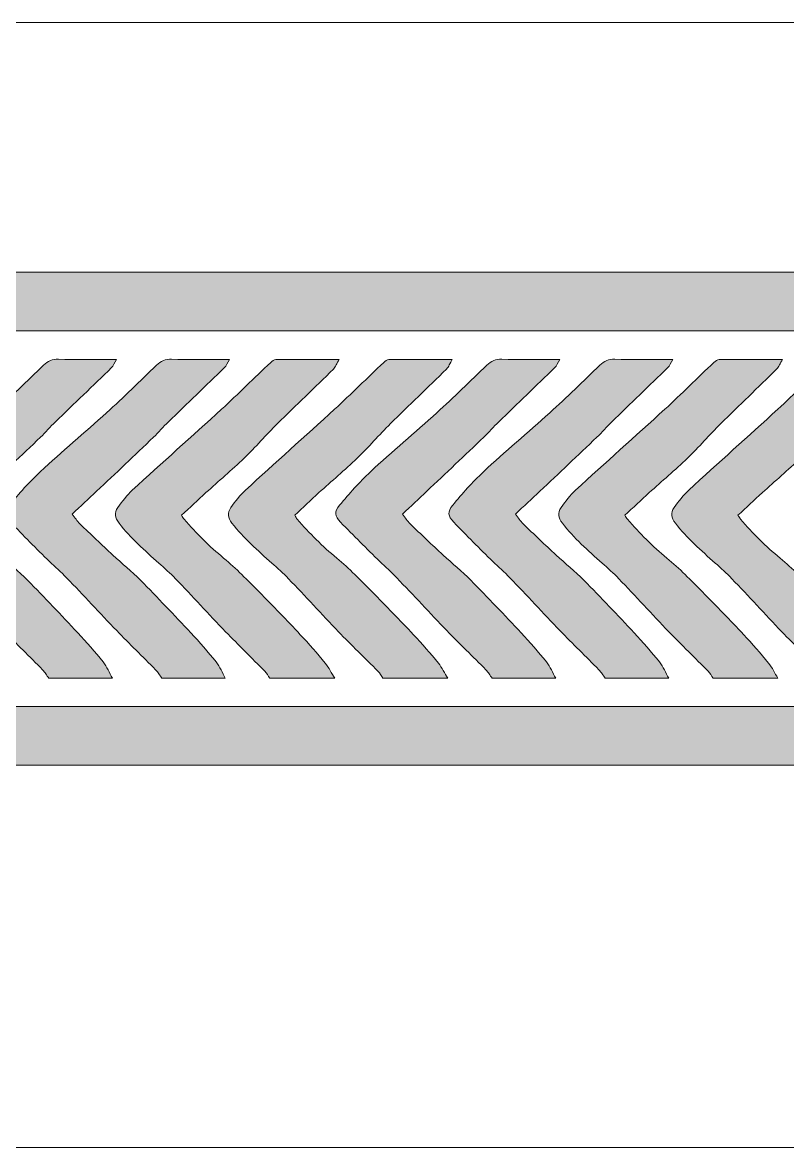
# Model space of a CAD drawing. Header units: millimetres. Extents: x 81 to 254, y 76 to 204.
# Drawn here: x 102.35 to 106.93, y 191.12 to 197.87 of the extents above; entities that cross this region are included whole.
import ezdxf

# ---------------------------------------------------------------- set-up
doc = ezdxf.new("R2010")
doc.units = ezdxf.units.MM
doc.header["$MEASUREMENT"] = 0
doc.layers.get('0').update_dxf_attribs({"lineweight": 0})

# ---------------------------------------------------------------- blocks, each defined once
blk = doc.blocks.new('Block_8')
at = {"true_color": 0xbbbdbf, "transparency": 33554687}
h = blk.add_hatch(color=9, dxfattribs=at)
edge = h.paths.add_edge_path()
edge.add_spline(control_points=[(102.5027, 193.9356), (102.491, 193.9528), (102.4793, 193.9714), (102.4648, 193.9866), (102.3883, 194.0651), (102.3084, 194.1416), (102.2319, 194.2208), (102.1306, 194.3255), (102.0321, 194.433), (101.9308, 194.5378), (101.8991, 194.5715), (101.8619, 194.6018), (101.8295, 194.6349), (101.7509, 194.7128), (101.671, 194.7913), (101.5939, 194.8713), (101.5594, 194.9078), (101.556, 194.9347), (101.5876, 194.9725), (101.6469, 195.0428), (101.7062, 195.1117), (101.773, 195.1737), (101.9025, 195.2943), (102.0397, 195.408), (102.1706, 195.5272), (102.2725, 195.6195), (102.3724, 195.716), (102.4717, 195.8118), (102.4978, 195.8379), (102.5234, 195.849), (102.5612, 195.8483), (102.6611, 195.8455), (102.7611, 195.8476), (102.8623, 195.8476), (102.8748, 195.8476), (102.8865, 195.8476), (102.9092, 195.8476), (102.8954, 195.8262), (102.8906, 195.809), (102.8789, 195.798), (102.7673, 195.6891), (102.6543, 195.5816), (102.5426, 195.4728), (102.5116, 195.4431), (102.4834, 195.4101), (102.4531, 195.3805), (102.3394, 195.2723), (102.2257, 195.1641), (102.1106, 195.0566), (102.0638, 195.0111), (102.0155, 194.9663), (101.9652, 194.9195), (101.9818, 194.8981), (101.9942, 194.8775), (102.0114, 194.8616), (102.0762, 194.7982), (102.1423, 194.7355), (102.2085, 194.6742), (102.2636, 194.6232), (102.3228, 194.577), (102.3752, 194.5233), (102.4779, 194.42), (102.5764, 194.3138), (102.6763, 194.2077), (102.7287, 194.1512), (102.7804, 194.0933), (102.8286, 194.0334), (102.8513, 194.0045), (102.8658, 193.9686), (102.8844, 193.9356), (102.7576, 193.9356), (102.6295, 193.9356), (102.5027, 193.9356)], knot_values=[0, 0, 0, 0, 1, 1, 1, 2, 2, 2, 3, 3, 3, 4, 4, 4, 5, 5, 5, 6, 6, 6, 7, 7, 7, 8, 8, 8, 9, 9, 9, 10, 10, 10, 11, 11, 11, 12, 12, 12, 13, 13, 13, 14, 14, 14, 15, 15, 15, 16, 16, 16, 17, 17, 17, 18, 18, 18, 19, 19, 19, 20, 20, 20, 21, 21, 21, 22, 22, 22, 23, 23, 23, 24, 24, 24, 24], degree=3, periodic=0)
h = blk.add_hatch(color=9, dxfattribs=at)
edge = h.paths.add_edge_path()
edge.add_spline(control_points=[(103.1814, 193.9356), (103.1683, 193.9528), (103.1579, 193.9714), (103.1435, 193.9866), (103.0656, 194.0651), (102.9864, 194.1416), (102.9099, 194.2208), (102.8093, 194.3255), (102.7101, 194.433), (102.6095, 194.5378), (102.5764, 194.5715), (102.5406, 194.6018), (102.5068, 194.6349), (102.4282, 194.7128), (102.3497, 194.7913), (102.2725, 194.8713), (102.2381, 194.9078), (102.234, 194.9347), (102.2664, 194.9725), (102.3249, 195.0428), (102.3849, 195.1117), (102.4517, 195.1737), (102.5812, 195.2943), (102.7177, 195.408), (102.8492, 195.5272), (102.9512, 195.6195), (103.0504, 195.716), (103.1483, 195.8118), (103.1751, 195.8379), (103.202, 195.849), (103.2392, 195.8483), (103.3392, 195.8455), (103.4397, 195.8476), (103.5396, 195.8476), (103.5527, 195.8476), (103.5651, 195.8476), (103.5872, 195.8476), (103.5741, 195.8262), (103.5679, 195.809), (103.5562, 195.798), (103.4446, 195.6891), (103.3316, 195.5816), (103.2199, 195.4728), (103.1889, 195.4431), (103.1621, 195.4101), (103.1304, 195.3805), (103.0174, 195.2723), (102.9037, 195.1641), (102.7893, 195.0566), (102.7411, 195.0111), (102.6928, 194.9663), (102.6432, 194.9195), (102.6598, 194.8981), (102.6722, 194.8775), (102.6894, 194.8616), (102.7542, 194.7982), (102.8203, 194.7355), (102.8865, 194.6742), (102.9409, 194.6232), (103.0001, 194.577), (103.0525, 194.5233), (103.1545, 194.42), (103.2544, 194.3138), (103.3543, 194.2077), (103.4073, 194.1512), (103.4576, 194.0933), (103.5059, 194.0334), (103.5293, 194.0045), (103.5431, 193.9686), (103.561, 193.9356), (103.4342, 193.9356), (103.3074, 193.9356), (103.1814, 193.9356)], knot_values=[0, 0, 0, 0, 1, 1, 1, 2, 2, 2, 3, 3, 3, 4, 4, 4, 5, 5, 5, 6, 6, 6, 7, 7, 7, 8, 8, 8, 9, 9, 9, 10, 10, 10, 11, 11, 11, 12, 12, 12, 13, 13, 13, 14, 14, 14, 15, 15, 15, 16, 16, 16, 17, 17, 17, 18, 18, 18, 19, 19, 19, 20, 20, 20, 21, 21, 21, 22, 22, 22, 23, 23, 23, 24, 24, 24, 24], degree=3, periodic=0)
h = blk.add_hatch(color=9, dxfattribs=at)
edge = h.paths.add_edge_path()
edge.add_spline(control_points=[(103.8276, 193.9356), (103.8187, 193.9501), (103.8104, 193.9659), (103.798, 193.9776), (103.7195, 194.0568), (103.6402, 194.1347), (103.5631, 194.2146), (103.4611, 194.32), (103.3632, 194.4268), (103.2627, 194.5323), (103.231, 194.5653), (103.1965, 194.5956), (103.1628, 194.626), (103.078, 194.7011), (102.994, 194.7755), (102.9244, 194.8651), (102.8988, 194.8974), (102.8933, 194.9271), (102.9161, 194.9587), (102.9437, 194.9953), (102.9705, 195.0332), (103.0036, 195.0635), (103.1814, 195.2261), (103.3605, 195.386), (103.539, 195.5486), (103.6389, 195.6402), (103.7339, 195.736), (103.8332, 195.829), (103.8414, 195.8373), (103.8539, 195.8462), (103.8642, 195.8462), (103.9868, 195.8476), (104.1101, 195.8476), (104.2445, 195.8476), (104.2301, 195.8228), (104.2225, 195.8021), (104.2094, 195.7883), (104.0984, 195.6788), (103.9841, 195.572), (103.8738, 195.4624), (103.8049, 195.3949), (103.7429, 195.3212), (103.674, 195.255), (103.5996, 195.1834), (103.521, 195.1173), (103.4453, 195.0484), (103.3963, 195.0043), (103.3488, 194.9587), (103.2985, 194.9126), (103.3054, 194.9029), (103.3095, 194.8954), (103.315, 194.8892), (103.3874, 194.8044), (103.4659, 194.7266), (103.5513, 194.6556), (103.6272, 194.5936), (103.6947, 194.5226), (103.7636, 194.4537), (103.8476, 194.369), (103.9303, 194.2835), (104.0109, 194.1967), (104.0633, 194.1416), (104.1136, 194.0844), (104.1605, 194.0252), (104.1832, 193.9983), (104.1977, 193.9659), (104.217, 193.9356), (104.0867, 193.9356), (103.9572, 193.9356), (103.8276, 193.9356)], knot_values=[0, 0, 0, 0, 1, 1, 1, 2, 2, 2, 3, 3, 3, 4, 4, 4, 5, 5, 5, 6, 6, 6, 7, 7, 7, 8, 8, 8, 9, 9, 9, 10, 10, 10, 11, 11, 11, 12, 12, 12, 13, 13, 13, 14, 14, 14, 15, 15, 15, 16, 16, 16, 17, 17, 17, 18, 18, 18, 19, 19, 19, 20, 20, 20, 21, 21, 21, 22, 22, 22, 23, 23, 23, 23], degree=3, periodic=0)
h = blk.add_hatch(color=9, dxfattribs=at)
edge = h.paths.add_edge_path()
edge.add_spline(control_points=[(104.5064, 193.9356), (104.4967, 193.9501), (104.4884, 193.9659), (104.4767, 193.9776), (104.3975, 194.0568), (104.3169, 194.1347), (104.2397, 194.2146), (104.1398, 194.32), (104.0406, 194.4268), (103.94, 194.5323), (103.909, 194.5653), (103.8745, 194.5956), (103.8401, 194.626), (103.756, 194.7011), (103.6713, 194.7755), (103.601, 194.8651), (103.5769, 194.8974), (103.5713, 194.9271), (103.5948, 194.9587), (103.6217, 194.9953), (103.6478, 195.0332), (103.6823, 195.0635), (103.8594, 195.2261), (104.0392, 195.386), (104.2163, 195.5486), (104.3162, 195.6402), (104.4126, 195.736), (104.5111, 195.829), (104.5187, 195.8373), (104.5312, 195.8462), (104.5422, 195.8462), (104.6655, 195.8476), (104.7881, 195.8476), (104.9225, 195.8476), (104.9074, 195.8228), (104.9011, 195.8021), (104.8874, 195.7883), (104.7757, 195.6788), (104.6621, 195.572), (104.5518, 195.4624), (104.4829, 195.3949), (104.4209, 195.3212), (104.352, 195.255), (104.2769, 195.1834), (104.199, 195.1173), (104.1226, 195.0484), (104.0743, 195.0043), (104.0268, 194.9587), (103.9772, 194.9126), (103.9834, 194.9029), (103.9868, 194.8954), (103.993, 194.8892), (104.0654, 194.8044), (104.1439, 194.7266), (104.2301, 194.6556), (104.3052, 194.5936), (104.372, 194.5226), (104.4416, 194.4537), (104.5249, 194.369), (104.6076, 194.2835), (104.6896, 194.1967), (104.7413, 194.1416), (104.7916, 194.0844), (104.8391, 194.0252), (104.8605, 193.9983), (104.8763, 193.9659), (104.8949, 193.9356), (104.7654, 193.9356), (104.6359, 193.9356), (104.5064, 193.9356)], knot_values=[0, 0, 0, 0, 1, 1, 1, 2, 2, 2, 3, 3, 3, 4, 4, 4, 5, 5, 5, 6, 6, 6, 7, 7, 7, 8, 8, 8, 9, 9, 9, 10, 10, 10, 11, 11, 11, 12, 12, 12, 13, 13, 13, 14, 14, 14, 15, 15, 15, 16, 16, 16, 17, 17, 17, 18, 18, 18, 19, 19, 19, 20, 20, 20, 21, 21, 21, 22, 22, 22, 23, 23, 23, 23], degree=3, periodic=0)
h = blk.add_hatch(color=9, dxfattribs=at)
edge = h.paths.add_edge_path()
edge.add_spline(control_points=[(105.1616, 193.9356), (105.1485, 193.9528), (105.1382, 193.9714), (105.1237, 193.9866), (105.0459, 194.0651), (104.9659, 194.1416), (104.8894, 194.2208), (104.7895, 194.3255), (104.6896, 194.433), (104.589, 194.5378), (104.5566, 194.5715), (104.5215, 194.6018), (104.4877, 194.6349), (104.4092, 194.7128), (104.33, 194.7913), (104.2521, 194.8713), (104.2183, 194.9078), (104.2135, 194.9347), (104.2466, 194.9725), (104.3052, 195.0428), (104.3651, 195.1117), (104.4312, 195.1737), (104.5622, 195.2943), (104.6979, 195.408), (104.8295, 195.5272), (104.9308, 195.6195), (105.0307, 195.716), (105.1292, 195.8118), (105.1561, 195.8379), (105.1823, 195.849), (105.2188, 195.8483), (105.3201, 195.8455), (105.42, 195.8476), (105.5206, 195.8476), (105.5323, 195.8476), (105.5447, 195.8476), (105.5674, 195.8476), (105.555, 195.8262), (105.5481, 195.809), (105.5364, 195.798), (105.4248, 195.6891), (105.3118, 195.5816), (105.2009, 195.4728), (105.1692, 195.4431), (105.1423, 195.4101), (105.1106, 195.3805), (104.9976, 195.2723), (104.8839, 195.1641), (104.7689, 195.0566), (104.722, 195.0111), (104.6738, 194.9663), (104.6235, 194.9195), (104.64, 194.8981), (104.6531, 194.8775), (104.6689, 194.8616), (104.7351, 194.7982), (104.7999, 194.7355), (104.8674, 194.6742), (104.9218, 194.6232), (104.9811, 194.577), (105.0328, 194.5233), (105.1354, 194.42), (105.2353, 194.3138), (105.3352, 194.2077), (105.3869, 194.1512), (105.4386, 194.0933), (105.4868, 194.0334), (105.5095, 194.0045), (105.524, 193.9686), (105.5426, 193.9356), (105.4151, 193.9356), (105.2884, 193.9356), (105.1616, 193.9356)], knot_values=[0, 0, 0, 0, 1, 1, 1, 2, 2, 2, 3, 3, 3, 4, 4, 4, 5, 5, 5, 6, 6, 6, 7, 7, 7, 8, 8, 8, 9, 9, 9, 10, 10, 10, 11, 11, 11, 12, 12, 12, 13, 13, 13, 14, 14, 14, 15, 15, 15, 16, 16, 16, 17, 17, 17, 18, 18, 18, 19, 19, 19, 20, 20, 20, 21, 21, 21, 22, 22, 22, 23, 23, 23, 24, 24, 24, 24], degree=3, periodic=0)
h = blk.add_hatch(color=9, dxfattribs=at)
edge = h.paths.add_edge_path()
edge.add_spline(control_points=[(105.8396, 193.9356), (105.8272, 193.9528), (105.8162, 193.9714), (105.801, 193.9866), (105.7238, 194.0651), (105.6446, 194.1416), (105.5681, 194.2208), (105.4675, 194.3255), (105.3683, 194.433), (105.2677, 194.5378), (105.2353, 194.5715), (105.1981, 194.6018), (105.1651, 194.6349), (105.0872, 194.7128), (105.0073, 194.7913), (104.9308, 194.8713), (104.8956, 194.9078), (104.8922, 194.9347), (104.9246, 194.9725), (104.9825, 195.0428), (105.0424, 195.1117), (105.1092, 195.1737), (105.2388, 195.2943), (105.3752, 195.408), (105.5068, 195.5272), (105.6088, 195.6195), (105.7087, 195.716), (105.8065, 195.8118), (105.8341, 195.8379), (105.8596, 195.849), (105.8975, 195.8483), (105.9974, 195.8455), (106.098, 195.8476), (106.1972, 195.8476), (106.211, 195.8476), (106.2234, 195.8476), (106.2454, 195.8476), (106.2323, 195.8262), (106.2261, 195.809), (106.2144, 195.798), (106.1028, 195.6891), (105.9905, 195.5816), (105.8789, 195.4728), (105.8479, 195.4431), (105.8203, 195.4101), (105.7893, 195.3805), (105.6749, 195.2723), (105.5619, 195.1641), (105.4475, 195.0566), (105.4, 195.0111), (105.3511, 194.9663), (105.3008, 194.9195), (105.318, 194.8981), (105.3304, 194.8775), (105.3476, 194.8616), (105.4117, 194.7982), (105.4779, 194.7355), (105.5447, 194.6742), (105.5998, 194.6232), (105.6584, 194.577), (105.7114, 194.5233), (105.8127, 194.42), (105.914, 194.3138), (106.0125, 194.2077), (106.0656, 194.1512), (106.1159, 194.0933), (106.1641, 194.0334), (106.1875, 194.0045), (106.202, 193.9686), (106.2199, 193.9356), (106.0925, 193.9356), (105.9657, 193.9356), (105.8396, 193.9356)], knot_values=[0, 0, 0, 0, 1, 1, 1, 2, 2, 2, 3, 3, 3, 4, 4, 4, 5, 5, 5, 6, 6, 6, 7, 7, 7, 8, 8, 8, 9, 9, 9, 10, 10, 10, 11, 11, 11, 12, 12, 12, 13, 13, 13, 14, 14, 14, 15, 15, 15, 16, 16, 16, 17, 17, 17, 18, 18, 18, 19, 19, 19, 20, 20, 20, 21, 21, 21, 22, 22, 22, 23, 23, 23, 24, 24, 24, 24], degree=3, periodic=0)
h = blk.add_hatch(color=9, dxfattribs=at)
edge = h.paths.add_edge_path()
edge.add_spline(control_points=[(106.4859, 193.9356), (106.4762, 193.9501), (106.4687, 193.9659), (106.4563, 193.9776), (106.3784, 194.0568), (106.2985, 194.1347), (106.2206, 194.2146), (106.12, 194.32), (106.0208, 194.4268), (105.9209, 194.5323), (105.8892, 194.5653), (105.8541, 194.5956), (105.821, 194.626), (105.7362, 194.7011), (105.6515, 194.7755), (105.5826, 194.8651), (105.5571, 194.8974), (105.5516, 194.9271), (105.5743, 194.9587), (105.6012, 194.9953), (105.6281, 195.0332), (105.6618, 195.0635), (105.8396, 195.2261), (106.0187, 195.386), (106.1972, 195.5486), (106.2971, 195.6402), (106.3922, 195.736), (106.4907, 195.829), (106.4997, 195.8373), (106.5121, 195.8462), (106.5231, 195.8462), (106.6451, 195.8476), (106.7684, 195.8476), (106.9027, 195.8476), (106.8883, 195.8228), (106.8821, 195.8021), (106.8669, 195.7883), (106.756, 195.6788), (106.643, 195.572), (106.5321, 195.4624), (106.4638, 195.3949), (106.4012, 195.3212), (106.3322, 195.255), (106.2585, 195.1834), (106.1793, 195.1173), (106.1035, 195.0484), (106.0539, 195.0043), (106.007, 194.9587), (105.9567, 194.9126), (105.9629, 194.9029), (105.9677, 194.8954), (105.9739, 194.8892), (106.0456, 194.8044), (106.1234, 194.7266), (106.2096, 194.6556), (106.2854, 194.5936), (106.3529, 194.5226), (106.4218, 194.4537), (106.5059, 194.369), (106.5886, 194.2835), (106.6699, 194.1967), (106.7215, 194.1416), (106.7711, 194.0844), (106.8194, 194.0252), (106.8414, 193.9983), (106.8559, 193.9659), (106.8745, 193.9356), (106.745, 193.9356), (106.6154, 193.9356), (106.4859, 193.9356)], knot_values=[0, 0, 0, 0, 1, 1, 1, 2, 2, 2, 3, 3, 3, 4, 4, 4, 5, 5, 5, 6, 6, 6, 7, 7, 7, 8, 8, 8, 9, 9, 9, 10, 10, 10, 11, 11, 11, 12, 12, 12, 13, 13, 13, 14, 14, 14, 15, 15, 15, 16, 16, 16, 17, 17, 17, 18, 18, 18, 19, 19, 19, 20, 20, 20, 21, 21, 21, 22, 22, 22, 23, 23, 23, 23], degree=3, periodic=0)
h = blk.add_hatch(color=9, dxfattribs=at)
edge = h.paths.add_edge_path()
edge.add_spline(control_points=[(107.1646, 193.9356), (107.1549, 193.9501), (107.146, 193.9659), (107.1349, 193.9776), (107.0571, 194.0568), (106.9758, 194.1347), (106.8979, 194.2146), (106.798, 194.32), (106.6995, 194.4268), (106.5982, 194.5323), (106.5672, 194.5653), (106.5327, 194.5956), (106.499, 194.626), (106.4142, 194.7011), (106.3295, 194.7755), (106.2599, 194.8651), (106.2358, 194.8974), (106.2296, 194.9271), (106.253, 194.9587), (106.2799, 194.9953), (106.306, 195.0332), (106.3405, 195.0635), (106.5169, 195.2261), (106.6981, 195.386), (106.8745, 195.5486), (106.9744, 195.6402), (107.0709, 195.736), (107.1694, 195.829), (107.177, 195.8373), (107.1901, 195.8462), (107.2004, 195.8462), (107.3237, 195.8476), (107.4457, 195.8476), (107.5801, 195.8476), (107.5669, 195.8228), (107.5594, 195.8021), (107.5456, 195.7883), (107.434, 195.6788), (107.321, 195.572), (107.21, 195.4624), (107.1418, 195.3949), (107.0791, 195.3212), (107.0096, 195.255), (106.9358, 195.1834), (106.8573, 195.1173), (106.7815, 195.0484), (106.7326, 195.0043), (106.685, 194.9587), (106.6354, 194.9126), (106.6416, 194.9029), (106.6464, 194.8954), (106.6512, 194.8892), (106.7229, 194.8044), (106.8022, 194.7266), (106.8883, 194.6556), (106.9627, 194.5936), (107.0309, 194.5226), (107.0991, 194.4537), (107.1839, 194.369), (107.2666, 194.2835), (107.3485, 194.1967), (107.4002, 194.1416), (107.4498, 194.0844), (107.4974, 194.0252), (107.5194, 193.9983), (107.5346, 193.9659), (107.5532, 193.9356), (107.4236, 193.9356), (107.2941, 193.9356), (107.1646, 193.9356)], knot_values=[0, 0, 0, 0, 1, 1, 1, 2, 2, 2, 3, 3, 3, 4, 4, 4, 5, 5, 5, 6, 6, 6, 7, 7, 7, 8, 8, 8, 9, 9, 9, 10, 10, 10, 11, 11, 11, 12, 12, 12, 13, 13, 13, 14, 14, 14, 15, 15, 15, 16, 16, 16, 17, 17, 17, 18, 18, 18, 19, 19, 19, 20, 20, 20, 21, 21, 21, 22, 22, 22, 23, 23, 23, 23], degree=3, periodic=0)
for points, knots in [([(102.5027, 193.9356), (102.491, 193.9528), (102.4793, 193.9714), (102.4648, 193.9866), (102.3883, 194.0651), (102.3084, 194.1416), (102.2319, 194.2208), (102.1306, 194.3255), (102.0321, 194.433), (101.9308, 194.5378), (101.8991, 194.5715), (101.8619, 194.6018), (101.8295, 194.6349), (101.7509, 194.7128), (101.671, 194.7913), (101.5939, 194.8713), (101.5594, 194.9078), (101.556, 194.9347), (101.5876, 194.9725), (101.6469, 195.0428), (101.7062, 195.1117), (101.773, 195.1737), (101.9025, 195.2943), (102.0397, 195.408), (102.1706, 195.5272), (102.2725, 195.6195), (102.3724, 195.716), (102.4717, 195.8118), (102.4978, 195.8379), (102.5234, 195.849), (102.5612, 195.8483), (102.6611, 195.8455), (102.7611, 195.8476), (102.8623, 195.8476), (102.8748, 195.8476), (102.8865, 195.8476), (102.9092, 195.8476), (102.8954, 195.8262), (102.8906, 195.809), (102.8789, 195.798), (102.7673, 195.6891), (102.6543, 195.5816), (102.5426, 195.4728), (102.5116, 195.4431), (102.4834, 195.4101), (102.4531, 195.3805), (102.3394, 195.2723), (102.2257, 195.1641), (102.1106, 195.0566), (102.0638, 195.0111), (102.0155, 194.9663), (101.9652, 194.9195), (101.9818, 194.8981), (101.9942, 194.8775), (102.0114, 194.8616), (102.0762, 194.7982), (102.1423, 194.7355), (102.2085, 194.6742), (102.2636, 194.6232), (102.3228, 194.577), (102.3752, 194.5233), (102.4779, 194.42), (102.5764, 194.3138), (102.6763, 194.2077), (102.7287, 194.1512), (102.7804, 194.0933), (102.8286, 194.0334), (102.8513, 194.0045), (102.8658, 193.9686), (102.8844, 193.9356), (102.7576, 193.9356), (102.6295, 193.9356), (102.5027, 193.9356)], [0, 0, 0, 0, 1, 1, 1, 2, 2, 2, 3, 3, 3, 4, 4, 4, 5, 5, 5, 6, 6, 6, 7, 7, 7, 8, 8, 8, 9, 9, 9, 10, 10, 10, 11, 11, 11, 12, 12, 12, 13, 13, 13, 14, 14, 14, 15, 15, 15, 16, 16, 16, 17, 17, 17, 18, 18, 18, 19, 19, 19, 20, 20, 20, 21, 21, 21, 22, 22, 22, 23, 23, 23, 24, 24, 24, 24]), ([(103.1814, 193.9356), (103.1683, 193.9528), (103.1579, 193.9714), (103.1435, 193.9866), (103.0656, 194.0651), (102.9864, 194.1416), (102.9099, 194.2208), (102.8093, 194.3255), (102.7101, 194.433), (102.6095, 194.5378), (102.5764, 194.5715), (102.5406, 194.6018), (102.5068, 194.6349), (102.4282, 194.7128), (102.3497, 194.7913), (102.2725, 194.8713), (102.2381, 194.9078), (102.234, 194.9347), (102.2664, 194.9725), (102.3249, 195.0428), (102.3849, 195.1117), (102.4517, 195.1737), (102.5812, 195.2943), (102.7177, 195.408), (102.8492, 195.5272), (102.9512, 195.6195), (103.0504, 195.716), (103.1483, 195.8118), (103.1751, 195.8379), (103.202, 195.849), (103.2392, 195.8483), (103.3392, 195.8455), (103.4397, 195.8476), (103.5396, 195.8476), (103.5527, 195.8476), (103.5651, 195.8476), (103.5872, 195.8476), (103.5741, 195.8262), (103.5679, 195.809), (103.5562, 195.798), (103.4446, 195.6891), (103.3316, 195.5816), (103.2199, 195.4728), (103.1889, 195.4431), (103.1621, 195.4101), (103.1304, 195.3805), (103.0174, 195.2723), (102.9037, 195.1641), (102.7893, 195.0566), (102.7411, 195.0111), (102.6928, 194.9663), (102.6432, 194.9195), (102.6598, 194.8981), (102.6722, 194.8775), (102.6894, 194.8616), (102.7542, 194.7982), (102.8203, 194.7355), (102.8865, 194.6742), (102.9409, 194.6232), (103.0001, 194.577), (103.0525, 194.5233), (103.1545, 194.42), (103.2544, 194.3138), (103.3543, 194.2077), (103.4073, 194.1512), (103.4576, 194.0933), (103.5059, 194.0334), (103.5293, 194.0045), (103.5431, 193.9686), (103.561, 193.9356), (103.4342, 193.9356), (103.3074, 193.9356), (103.1814, 193.9356)], [0, 0, 0, 0, 1, 1, 1, 2, 2, 2, 3, 3, 3, 4, 4, 4, 5, 5, 5, 6, 6, 6, 7, 7, 7, 8, 8, 8, 9, 9, 9, 10, 10, 10, 11, 11, 11, 12, 12, 12, 13, 13, 13, 14, 14, 14, 15, 15, 15, 16, 16, 16, 17, 17, 17, 18, 18, 18, 19, 19, 19, 20, 20, 20, 21, 21, 21, 22, 22, 22, 23, 23, 23, 24, 24, 24, 24]), ([(103.8276, 193.9356), (103.8187, 193.9501), (103.8104, 193.9659), (103.798, 193.9776), (103.7195, 194.0568), (103.6402, 194.1347), (103.5631, 194.2146), (103.4611, 194.32), (103.3632, 194.4268), (103.2627, 194.5323), (103.231, 194.5653), (103.1965, 194.5956), (103.1628, 194.626), (103.078, 194.7011), (102.994, 194.7755), (102.9244, 194.8651), (102.8988, 194.8974), (102.8933, 194.9271), (102.9161, 194.9587), (102.9437, 194.9953), (102.9705, 195.0332), (103.0036, 195.0635), (103.1814, 195.2261), (103.3605, 195.386), (103.539, 195.5486), (103.6389, 195.6402), (103.7339, 195.736), (103.8332, 195.829), (103.8414, 195.8373), (103.8539, 195.8462), (103.8642, 195.8462), (103.9868, 195.8476), (104.1101, 195.8476), (104.2445, 195.8476), (104.2301, 195.8228), (104.2225, 195.8021), (104.2094, 195.7883), (104.0984, 195.6788), (103.9841, 195.572), (103.8738, 195.4624), (103.8049, 195.3949), (103.7429, 195.3212), (103.674, 195.255), (103.5996, 195.1834), (103.521, 195.1173), (103.4453, 195.0484), (103.3963, 195.0043), (103.3488, 194.9587), (103.2985, 194.9126), (103.3054, 194.9029), (103.3095, 194.8954), (103.315, 194.8892), (103.3874, 194.8044), (103.4659, 194.7266), (103.5513, 194.6556), (103.6272, 194.5936), (103.6947, 194.5226), (103.7636, 194.4537), (103.8476, 194.369), (103.9303, 194.2835), (104.0109, 194.1967), (104.0633, 194.1416), (104.1136, 194.0844), (104.1605, 194.0252), (104.1832, 193.9983), (104.1977, 193.9659), (104.217, 193.9356), (104.0867, 193.9356), (103.9572, 193.9356), (103.8276, 193.9356)], [0, 0, 0, 0, 1, 1, 1, 2, 2, 2, 3, 3, 3, 4, 4, 4, 5, 5, 5, 6, 6, 6, 7, 7, 7, 8, 8, 8, 9, 9, 9, 10, 10, 10, 11, 11, 11, 12, 12, 12, 13, 13, 13, 14, 14, 14, 15, 15, 15, 16, 16, 16, 17, 17, 17, 18, 18, 18, 19, 19, 19, 20, 20, 20, 21, 21, 21, 22, 22, 22, 23, 23, 23, 23]), ([(104.5064, 193.9356), (104.4967, 193.9501), (104.4884, 193.9659), (104.4767, 193.9776), (104.3975, 194.0568), (104.3169, 194.1347), (104.2397, 194.2146), (104.1398, 194.32), (104.0406, 194.4268), (103.94, 194.5323), (103.909, 194.5653), (103.8745, 194.5956), (103.8401, 194.626), (103.756, 194.7011), (103.6713, 194.7755), (103.601, 194.8651), (103.5769, 194.8974), (103.5713, 194.9271), (103.5948, 194.9587), (103.6217, 194.9953), (103.6478, 195.0332), (103.6823, 195.0635), (103.8594, 195.2261), (104.0392, 195.386), (104.2163, 195.5486), (104.3162, 195.6402), (104.4126, 195.736), (104.5111, 195.829), (104.5187, 195.8373), (104.5312, 195.8462), (104.5422, 195.8462), (104.6655, 195.8476), (104.7881, 195.8476), (104.9225, 195.8476), (104.9074, 195.8228), (104.9011, 195.8021), (104.8874, 195.7883), (104.7757, 195.6788), (104.6621, 195.572), (104.5518, 195.4624), (104.4829, 195.3949), (104.4209, 195.3212), (104.352, 195.255), (104.2769, 195.1834), (104.199, 195.1173), (104.1226, 195.0484), (104.0743, 195.0043), (104.0268, 194.9587), (103.9772, 194.9126), (103.9834, 194.9029), (103.9868, 194.8954), (103.993, 194.8892), (104.0654, 194.8044), (104.1439, 194.7266), (104.2301, 194.6556), (104.3052, 194.5936), (104.372, 194.5226), (104.4416, 194.4537), (104.5249, 194.369), (104.6076, 194.2835), (104.6896, 194.1967), (104.7413, 194.1416), (104.7916, 194.0844), (104.8391, 194.0252), (104.8605, 193.9983), (104.8763, 193.9659), (104.8949, 193.9356), (104.7654, 193.9356), (104.6359, 193.9356), (104.5064, 193.9356)], [0, 0, 0, 0, 1, 1, 1, 2, 2, 2, 3, 3, 3, 4, 4, 4, 5, 5, 5, 6, 6, 6, 7, 7, 7, 8, 8, 8, 9, 9, 9, 10, 10, 10, 11, 11, 11, 12, 12, 12, 13, 13, 13, 14, 14, 14, 15, 15, 15, 16, 16, 16, 17, 17, 17, 18, 18, 18, 19, 19, 19, 20, 20, 20, 21, 21, 21, 22, 22, 22, 23, 23, 23, 23]), ([(105.1616, 193.9356), (105.1485, 193.9528), (105.1382, 193.9714), (105.1237, 193.9866), (105.0459, 194.0651), (104.9659, 194.1416), (104.8894, 194.2208), (104.7895, 194.3255), (104.6896, 194.433), (104.589, 194.5378), (104.5566, 194.5715), (104.5215, 194.6018), (104.4877, 194.6349), (104.4092, 194.7128), (104.33, 194.7913), (104.2521, 194.8713), (104.2183, 194.9078), (104.2135, 194.9347), (104.2466, 194.9725), (104.3052, 195.0428), (104.3651, 195.1117), (104.4312, 195.1737), (104.5622, 195.2943), (104.6979, 195.408), (104.8295, 195.5272), (104.9308, 195.6195), (105.0307, 195.716), (105.1292, 195.8118), (105.1561, 195.8379), (105.1823, 195.849), (105.2188, 195.8483), (105.3201, 195.8455), (105.42, 195.8476), (105.5206, 195.8476), (105.5323, 195.8476), (105.5447, 195.8476), (105.5674, 195.8476), (105.555, 195.8262), (105.5481, 195.809), (105.5364, 195.798), (105.4248, 195.6891), (105.3118, 195.5816), (105.2009, 195.4728), (105.1692, 195.4431), (105.1423, 195.4101), (105.1106, 195.3805), (104.9976, 195.2723), (104.8839, 195.1641), (104.7689, 195.0566), (104.722, 195.0111), (104.6738, 194.9663), (104.6235, 194.9195), (104.64, 194.8981), (104.6531, 194.8775), (104.6689, 194.8616), (104.7351, 194.7982), (104.7999, 194.7355), (104.8674, 194.6742), (104.9218, 194.6232), (104.9811, 194.577), (105.0328, 194.5233), (105.1354, 194.42), (105.2353, 194.3138), (105.3352, 194.2077), (105.3869, 194.1512), (105.4386, 194.0933), (105.4868, 194.0334), (105.5095, 194.0045), (105.524, 193.9686), (105.5426, 193.9356), (105.4151, 193.9356), (105.2884, 193.9356), (105.1616, 193.9356)], [0, 0, 0, 0, 1, 1, 1, 2, 2, 2, 3, 3, 3, 4, 4, 4, 5, 5, 5, 6, 6, 6, 7, 7, 7, 8, 8, 8, 9, 9, 9, 10, 10, 10, 11, 11, 11, 12, 12, 12, 13, 13, 13, 14, 14, 14, 15, 15, 15, 16, 16, 16, 17, 17, 17, 18, 18, 18, 19, 19, 19, 20, 20, 20, 21, 21, 21, 22, 22, 22, 23, 23, 23, 24, 24, 24, 24]), ([(105.8396, 193.9356), (105.8272, 193.9528), (105.8162, 193.9714), (105.801, 193.9866), (105.7238, 194.0651), (105.6446, 194.1416), (105.5681, 194.2208), (105.4675, 194.3255), (105.3683, 194.433), (105.2677, 194.5378), (105.2353, 194.5715), (105.1981, 194.6018), (105.1651, 194.6349), (105.0872, 194.7128), (105.0073, 194.7913), (104.9308, 194.8713), (104.8956, 194.9078), (104.8922, 194.9347), (104.9246, 194.9725), (104.9825, 195.0428), (105.0424, 195.1117), (105.1092, 195.1737), (105.2388, 195.2943), (105.3752, 195.408), (105.5068, 195.5272), (105.6088, 195.6195), (105.7087, 195.716), (105.8065, 195.8118), (105.8341, 195.8379), (105.8596, 195.849), (105.8975, 195.8483), (105.9974, 195.8455), (106.098, 195.8476), (106.1972, 195.8476), (106.211, 195.8476), (106.2234, 195.8476), (106.2454, 195.8476), (106.2323, 195.8262), (106.2261, 195.809), (106.2144, 195.798), (106.1028, 195.6891), (105.9905, 195.5816), (105.8789, 195.4728), (105.8479, 195.4431), (105.8203, 195.4101), (105.7893, 195.3805), (105.6749, 195.2723), (105.5619, 195.1641), (105.4475, 195.0566), (105.4, 195.0111), (105.3511, 194.9663), (105.3008, 194.9195), (105.318, 194.8981), (105.3304, 194.8775), (105.3476, 194.8616), (105.4117, 194.7982), (105.4779, 194.7355), (105.5447, 194.6742), (105.5998, 194.6232), (105.6584, 194.577), (105.7114, 194.5233), (105.8127, 194.42), (105.914, 194.3138), (106.0125, 194.2077), (106.0656, 194.1512), (106.1159, 194.0933), (106.1641, 194.0334), (106.1875, 194.0045), (106.202, 193.9686), (106.2199, 193.9356), (106.0925, 193.9356), (105.9657, 193.9356), (105.8396, 193.9356)], [0, 0, 0, 0, 1, 1, 1, 2, 2, 2, 3, 3, 3, 4, 4, 4, 5, 5, 5, 6, 6, 6, 7, 7, 7, 8, 8, 8, 9, 9, 9, 10, 10, 10, 11, 11, 11, 12, 12, 12, 13, 13, 13, 14, 14, 14, 15, 15, 15, 16, 16, 16, 17, 17, 17, 18, 18, 18, 19, 19, 19, 20, 20, 20, 21, 21, 21, 22, 22, 22, 23, 23, 23, 24, 24, 24, 24]), ([(106.4859, 193.9356), (106.4762, 193.9501), (106.4687, 193.9659), (106.4563, 193.9776), (106.3784, 194.0568), (106.2985, 194.1347), (106.2206, 194.2146), (106.12, 194.32), (106.0208, 194.4268), (105.9209, 194.5323), (105.8892, 194.5653), (105.8541, 194.5956), (105.821, 194.626), (105.7362, 194.7011), (105.6515, 194.7755), (105.5826, 194.8651), (105.5571, 194.8974), (105.5516, 194.9271), (105.5743, 194.9587), (105.6012, 194.9953), (105.6281, 195.0332), (105.6618, 195.0635), (105.8396, 195.2261), (106.0187, 195.386), (106.1972, 195.5486), (106.2971, 195.6402), (106.3922, 195.736), (106.4907, 195.829), (106.4997, 195.8373), (106.5121, 195.8462), (106.5231, 195.8462), (106.6451, 195.8476), (106.7684, 195.8476), (106.9027, 195.8476), (106.8883, 195.8228), (106.8821, 195.8021), (106.8669, 195.7883), (106.756, 195.6788), (106.643, 195.572), (106.5321, 195.4624), (106.4638, 195.3949), (106.4012, 195.3212), (106.3322, 195.255), (106.2585, 195.1834), (106.1793, 195.1173), (106.1035, 195.0484), (106.0539, 195.0043), (106.007, 194.9587), (105.9567, 194.9126), (105.9629, 194.9029), (105.9677, 194.8954), (105.9739, 194.8892), (106.0456, 194.8044), (106.1234, 194.7266), (106.2096, 194.6556), (106.2854, 194.5936), (106.3529, 194.5226), (106.4218, 194.4537), (106.5059, 194.369), (106.5886, 194.2835), (106.6699, 194.1967), (106.7215, 194.1416), (106.7711, 194.0844), (106.8194, 194.0252), (106.8414, 193.9983), (106.8559, 193.9659), (106.8745, 193.9356), (106.745, 193.9356), (106.6154, 193.9356), (106.4859, 193.9356)], [0, 0, 0, 0, 1, 1, 1, 2, 2, 2, 3, 3, 3, 4, 4, 4, 5, 5, 5, 6, 6, 6, 7, 7, 7, 8, 8, 8, 9, 9, 9, 10, 10, 10, 11, 11, 11, 12, 12, 12, 13, 13, 13, 14, 14, 14, 15, 15, 15, 16, 16, 16, 17, 17, 17, 18, 18, 18, 19, 19, 19, 20, 20, 20, 21, 21, 21, 22, 22, 22, 23, 23, 23, 23]), ([(107.1646, 193.9356), (107.1549, 193.9501), (107.146, 193.9659), (107.1349, 193.9776), (107.0571, 194.0568), (106.9758, 194.1347), (106.8979, 194.2146), (106.798, 194.32), (106.6995, 194.4268), (106.5982, 194.5323), (106.5672, 194.5653), (106.5327, 194.5956), (106.499, 194.626), (106.4142, 194.7011), (106.3295, 194.7755), (106.2599, 194.8651), (106.2358, 194.8974), (106.2296, 194.9271), (106.253, 194.9587), (106.2799, 194.9953), (106.306, 195.0332), (106.3405, 195.0635), (106.5169, 195.2261), (106.6981, 195.386), (106.8745, 195.5486), (106.9744, 195.6402), (107.0709, 195.736), (107.1694, 195.829), (107.177, 195.8373), (107.1901, 195.8462), (107.2004, 195.8462), (107.3237, 195.8476), (107.4457, 195.8476), (107.5801, 195.8476), (107.5669, 195.8228), (107.5594, 195.8021), (107.5456, 195.7883), (107.434, 195.6788), (107.321, 195.572), (107.21, 195.4624), (107.1418, 195.3949), (107.0791, 195.3212), (107.0096, 195.255), (106.9358, 195.1834), (106.8573, 195.1173), (106.7815, 195.0484), (106.7326, 195.0043), (106.685, 194.9587), (106.6354, 194.9126), (106.6416, 194.9029), (106.6464, 194.8954), (106.6512, 194.8892), (106.7229, 194.8044), (106.8022, 194.7266), (106.8883, 194.6556), (106.9627, 194.5936), (107.0309, 194.5226), (107.0991, 194.4537), (107.1839, 194.369), (107.2666, 194.2835), (107.3485, 194.1967), (107.4002, 194.1416), (107.4498, 194.0844), (107.4974, 194.0252), (107.5194, 193.9983), (107.5346, 193.9659), (107.5532, 193.9356), (107.4236, 193.9356), (107.2941, 193.9356), (107.1646, 193.9356)], [0, 0, 0, 0, 1, 1, 1, 2, 2, 2, 3, 3, 3, 4, 4, 4, 5, 5, 5, 6, 6, 6, 7, 7, 7, 8, 8, 8, 9, 9, 9, 10, 10, 10, 11, 11, 11, 12, 12, 12, 13, 13, 13, 14, 14, 14, 15, 15, 15, 16, 16, 16, 17, 17, 17, 18, 18, 18, 19, 19, 19, 20, 20, 20, 21, 21, 21, 22, 22, 22, 23, 23, 23, 23])]:
    blk.add_open_spline(points, degree=3, knots=knots)
blk = doc.blocks.new('Block_7')
blk.add_blockref('Block_8', (0, 0))
blk = doc.blocks.new('Block_6')
blk.add_blockref('Block_7', (0, 0))
blk = doc.blocks.new('Block_10')
at = {"true_color": 0xbbbdbf, "transparency": 33554687}
h = blk.add_hatch(color=9, dxfattribs=at)
h.dxf.hatch_style = 2
h.paths.add_polyline_path([(253.1243, 196.0185), (80.8699, 196.0185), (80.8699, 196.3713), (253.1243, 196.3713)])
h = blk.add_hatch(color=9, dxfattribs=at)
h.dxf.hatch_style = 2
h.paths.add_polyline_path([(253.1243, 193.4133), (80.8699, 193.4133), (80.8699, 193.7661), (253.1243, 193.7661)])
for points in [[(253.1243, 196.0185), (80.8699, 196.0185), (80.8699, 196.3713), (253.1243, 196.3713)], [(253.1243, 193.4133), (80.8699, 193.4133), (80.8699, 193.7661), (253.1243, 193.7661)]]:
    blk.add_lwpolyline(points, close=True)
blk = doc.blocks.new('Block_5')
for name in ['Block_10', 'Block_6']:
    blk.add_blockref(name, (0, 0))
blk = doc.blocks.new('Block_4')
blk.add_lwpolyline([(122.9197, 191.1216), (92.95, 191.1216), (92.95, 197.8675), (122.9197, 197.8675)], close=True)
blk.add_blockref('Block_5', (0, 0))

msp = doc.modelspace()

# ---------------------------------------------------------------- block references
msp.add_blockref('Block_4', (0, 0))

doc.saveas('drawing.dxf')
